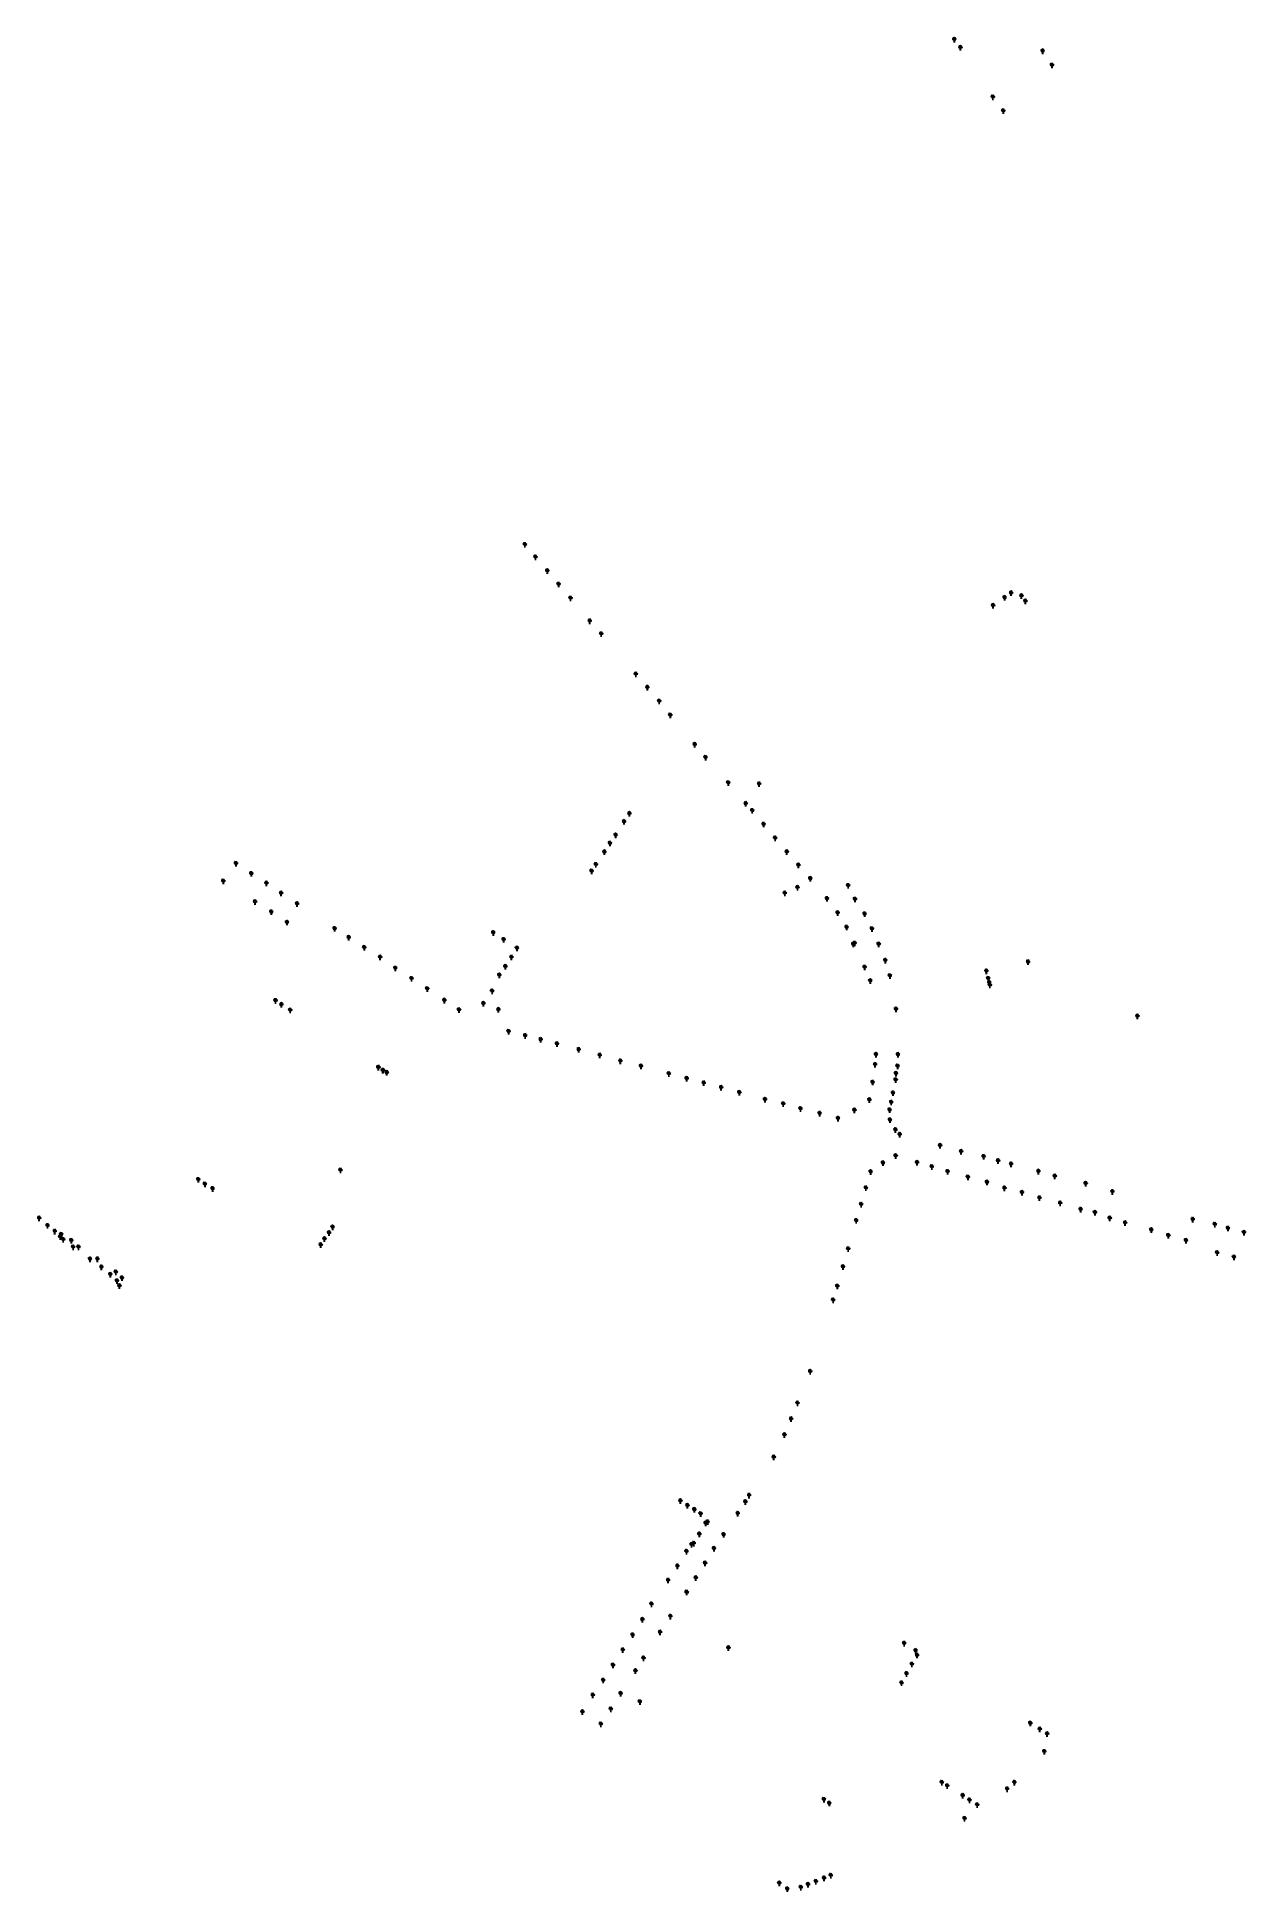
# Model space of a CAD drawing. Header units: millimetres. Extents: x 459889 to 460566, y 1408368 to 1409407.
import ezdxf

# ---------------------------------------------------------------- set-up
doc = ezdxf.new("R2010")
doc.units = ezdxf.units.MM
doc.layers.add('Palmier', color=3, linetype='Continuous')

# ---------------------------------------------------------------- blocks, each defined once
blk = doc.blocks.new('v115')
at = {"color": 0, "linetype": 'Continuous'}
for p, q in [((-3.2, 7.1), (-3.8, 7.1)), ((-2.9, 7.1), (-3.6, 7.3)), ((-2.3, 7.1), (-3.5, 7.5)), ((-2.6, 6), (-3.4, 5.9)), ((-2.9, 5.8), (-3.4, 5.7)), ((-2.7, 7.1), (-3.3, 6.8)), ((-3.1, 7), (-3.3, 6.9)), ((-2.1, 6.1), (-3.3, 6)), ((-1.9, 7.1), (-3.1, 7.5)), ((-2.3, 7.1), (-3, 6.8)), ((-1.7, 6.2), (-3, 6.2)), ((-2.7, 5.9), (-2.9, 5.7)), ((-2.1, 7.1), (-2.8, 6.7)), ((-2.4, 6), (-2.8, 5.6)), ((-2.2, 8), (-2.7, 8.3)), ((-2.1, 5.1), (-2.7, 4.8)), ((-2.2, 4.8), (-2.7, 4.5)), ((-2.1, 6.1), (-2.6, 5.7)), ((-1.7, 5.5), (-2.6, 5.1)), ((-2, 7.9), (-2.5, 8.4)), ((-1.3, 6.9), (-2.5, 7.5)), ((-2, 8.9), (-2.4, 9.3)), ((-2.1, 7.9), (-2.4, 7.9)), ((-1.9, 7.8), (-2.4, 7.8)), ((-1.8, 7), (-2.4, 6.7)), ((-1.2, 6.3), (-2.4, 6.3)), ((-1.9, 6.2), (-2.4, 5.7)), ((-1.4, 5.8), (-2.4, 5.3)), ((-1.5, 7.8), (-2.3, 8.4)), ((-1.7, 8.7), (-2.2, 9.3)), ((-1.9, 8.8), (-2.2, 8.8)), ((-1.6, 8.6), (-2.2, 8.7)), ((-1.6, 7.7), (-2.2, 7.7)), ((-2.1, 4.9), (-2.2, 4.5)), ((-0.9, 6.8), (-2.1, 7.4)), ((-1.6, 6.2), (-2.1, 5.8)), ((-1.9, 5.2), (-2.1, 4.5)), ((-1.3, 8.4), (-2, 9.3)), ((-1.2, 7.6), (-2, 8.3)), ((-1.4, 7.7), (-2, 7.6)), ((-1.3, 6.9), (-2, 6.7)), ((-0.8, 6.3), (-2, 6.4)), ((-0.9, 6), (-2, 5.7)), ((-1.7, 5.4), (-2, 4.7)), ((-1.4, 8.4), (-1.9, 8.6)), ((-1.2, 8.2), (-1.8, 8.4)), ((-1.2, 7.5), (-1.8, 7.5)), ((-1.5, 5.6), (-1.8, 4.8)), ((-1, 8.1), (-1.7, 9.1)), ((-1.2, 6.3), (-1.7, 6)), ((-0.6, 6.1), (-1.7, 6)), ((-1, 8), (-1.6, 8.2)), ((-1, 6.8), (-1.6, 6.7)), ((-0.8, 7.3), (-1.5, 8.1)), ((-0.9, 7.3), (-1.5, 7.4)), ((-1.3, 5.7), (-1.5, 5)), ((-0.3, 6.6), (-1.4, 7.3)), ((-0.7, 6.7), (-1.4, 6.7)), ((-0.2, 6.4), (-1.4, 6.5)), ((-0.9, 6.3), (-1.4, 6)), ((-0.9, 5.1), (-1.4, 4.7)), ((-1.1, 4.9), (-1.4, 4.5)), ((-0.7, 7.7), (-1.3, 8.8)), ((-0.7, 7.7), (-1.3, 7.9)), ((-1, 5.9), (-1.3, 5.3)), ((-0.8, 5.2), (-1.3, 4.8)), ((-0.6, 7.1), (-1.2, 7.9)), ((-0.6, 7.1), (-1.2, 7.2)), ((-0.1, 6.3), (-1.2, 6.3)), ((-0.7, 5.3), (-1.2, 4.9)), ((-1.2, 4.7), (-1.2, 4.6)), ((-0.5, 6.3), (-1.1, 6.1)), ((-0.5, 5.7), (-1.1, 5.1)), ((-0.6, 5.5), (-1.1, 5)), ((-1.1, 4.8), (-1.1, 4.7)), ((-0.5, 7.4), (-1, 8.5)), ((-0.5, 7.4), (-1, 7.7)), ((-0.4, 6.9), (-1, 7.1)), ((-0.3, 6.5), (-1, 6.5)), ((-0.7, 6.1), (-1, 5.5)), ((-0.3, 5.9), (-1, 5.3)), ((-1, 5), (-0.9, 4.8)), ((-0.4, 7.1), (-0.9, 7.5)), ((-0.4, 7.8), (-0.8, 8)), ((-0.2, 6.7), (-0.8, 7.6)), ((-0.2, 6.6), (-0.8, 6.9)), ((-0.4, 6.1), (-0.8, 5.6)), ((-0.8, 5.1), (-0.8, 5)), ((-0.6, 8.7), (-0.7, 8.8)), ((-0.6, 8.5), (-0.7, 8.6)), ((-0.5, 8.3), (-0.7, 8.4)), ((-0.5, 8.1), (-0.7, 8.2)), ((-0.3, 7.5), (-0.7, 7.8)), ((-0.2, 7.2), (-0.7, 7.6)), ((-0.1, 6.8), (-0.7, 7.2)), ((-0.1, 6.4), (-0.7, 6.1)), ((-0.1, 6.1), (-0.7, 5.6)), ((-0.7, 5.3), (-0.7, 5)), ((-0.5, 8.5), (-0.6, 9.1)), ((-0.2, 6.9), (-0.6, 8)), ((-0.1, 6.9), (-0.6, 7.3)), ((0, 6.7), (-0.6, 7.1)), ((0, 6.2), (-0.6, 5.7)), ((-0.6, 5.5), (-0.6, 5.2)), ((-0.1, 6.3), (-0.5, 5.7)), ((-0.4, 5.7), (-0.5, 5.3)), ((-0.4, 8.2), (-0.4, 8.9)), ((-0.4, 7.9), (-0.4, 8.7)), ((-0.3, 7.8), (-0.3, 8.6)), ((-0.3, 7.5), (-0.2, 8.4)), ((0.1, 7), (-0.3, 7.7)), ((0, 6.1), (-0.3, 5.7)), ((-0.3, 5.9), (-0.3, 5.5)), ((-0.1, 5.9), (-0.3, 5.6)), ((-0.1, 5.8), (-0.3, 5.5)), ((-0.1, 5.7), (-0.3, 5.4)), ((-0.1, 5.6), (-0.3, 5.4)), ((-0.2, 5.5), (-0.3, 5.3)), ((-0.2, 5.4), (-0.3, 5.2)), ((-0.3, 4.2), (-0.3, 0)), ((-0.2, 7.3), (-0.1, 8.3)), ((0.1, 6.3), (-0.2, 6)), ((0, 6.2), (-0.2, 5.9)), ((-0.2, 6), (-0.2, 5.6)), ((-0.2, 5.5), (-0.1, 5.3)), ((-0.2, 5.4), (-0.1, 5.3)), ((-0.2, 5.3), (-0.2, 5.2)), ((-0.2, 4), (-0.2, 0)), ((-0.1, 7), (-0.1, 8.1)), ((0.2, 7.3), (-0.1, 7.9)), ((0, 6.2), (-0.1, 5.7)), ((-0.1, 5.8), (0.1, 5.5)), ((-0.1, 5.7), (0, 5.4)), ((-0.1, 5.6), (0, 5.4)), ((0.3, 7.9), (0, 8.5)), ((0.2, 7.6), (0, 8.1)), ((0, 6.6), (0, 7.5)), ((0, 6.4), (0.1, 7.4)), ((0, 6.3), (0.3, 6)), ((0, 6.3), (0, 5.6)), ((0, 6.2), (0.2, 5.8)), ((0, 6.2), (0, 5.5)), ((0, 6.1), (0.1, 5.8)), ((0, 5.9), (0.1, 5.6)), ((0.4, 8.6), (0.1, 9)), ((0.3, 8.2), (0.1, 8.7)), ((0.1, 6.6), (0.6, 6.9)), ((0.1, 6.3), (0.3, 5.9)), ((0.1, 6.3), (0.6, 6.2)), ((0.1, 6.3), (0.3, 5.7)), ((0.1, 6.2), (0.4, 5.6)), ((0.1, 6.1), (0.3, 5.9)), ((0.1, 6), (0.3, 5.7)), ((0.1, 5.9), (0.1, 5.2)), ((0.1, 5.7), (0.4, 5.5)), ((0.1, 5.7), (0.1, 5)), ((0.1, 5.6), (0.1, 5)), ((0.4, 8.9), (0.2, 9.1)), ((0.2, 7.2), (0.6, 8.2)), ((0.2, 7), (0.6, 8)), ((0.2, 6.6), (0.4, 7.5)), ((0.2, 6.3), (0.7, 5.7)), ((0.2, 6.1), (0.6, 6.1)), ((0.2, 5.6), (0.4, 5.4)), ((0.2, 5.4), (0.4, 5.2)), ((0.2, 5.4), (0.2, 4.8)), ((0.2, 5.3), (0.2, 4.8)), ((0.2, 5.2), (0.4, 5.1)), ((0.2, 5.1), (0.2, 4.6)), ((0.2, 5), (0.4, 5)), ((0.2, 4.1), (0.2, 0)), ((0.5, 9.2), (0.3, 9.3)), ((0.3, 8.2), (0.7, 9.2)), ((0.3, 8), (0.8, 9.1)), ((0.3, 7.6), (0.8, 8.8)), ((0.3, 6.5), (0.9, 7.1)), ((0.3, 6.8), (0.7, 7.1)), ((0.3, 6.5), (0.8, 6.5)), ((0.3, 6.3), (1.4, 6.3)), ((0.3, 6), (0.7, 5.9)), ((0.3, 6), (0.6, 5.4)), ((0.3, 4.9), (0.3, 4.8)), ((0.3, 4.9), (0.3, 4.5)), ((0.3, 4.8), (0.4, 4.7)), ((0.5, 9.4), (0.4, 9.5)), ((0.4, 8.7), (0.7, 9.5)), ((0.4, 8.6), (0.7, 9.4)), ((0.4, 7), (0.7, 7.9)), ((0.4, 7.1), (0.8, 7.3)), ((0.4, 6.5), (1, 6.2)), ((0.4, 5.9), (0.8, 5.8)), ((0.4, 5.8), (0.8, 5.2)), ((0.5, 9.3), (0.7, 10)), ((0.5, 9.6), (0.5, 9.8)), ((0.5, 9), (0.7, 9.8)), ((0.5, 7.2), (0.9, 8.1)), ((0.5, 7.3), (1, 7.5)), ((0.5, 6.6), (1, 6.6)), ((0.5, 6.5), (1.7, 6.6)), ((0.6, 6.1), (1, 5.6)), ((0.6, 5.8), (0.9, 5.7)), ((0.6, 5.7), (0.8, 5.2)), ((0.7, 7.6), (1.2, 8.4)), ((0.7, 7.5), (1.2, 7.6)), ((0.7, 6.7), (1.4, 7.3)), ((0.7, 6.8), (1.2, 6.7)), ((0.7, 5.6), (1, 5.6)), ((0.7, 5.6), (0.9, 5.1)), ((0.8, 7.7), (1.3, 7.8)), ((0.8, 6.4), (1.4, 6.2)), ((0.8, 6.1), (1.9, 6)), ((0.8, 5.5), (1, 5.5)), ((0.8, 5.5), (1, 5.1)), ((0.9, 7.8), (1.4, 8.5)), ((0.9, 6.9), (1.7, 7.4)), ((0.9, 6.1), (1.2, 5.5)), ((0.9, 5.3), (1.1, 5.4)), ((0.9, 5.4), (1.1, 5)), ((1, 7.8), (1.4, 7.9)), ((1, 6.9), (1.5, 6.7)), ((1, 5.3), (1.2, 4.9)), ((1, 5.2), (1.1, 5.2)), ((1.1, 6.5), (2.3, 6.5)), ((1.1, 6), (2.2, 5.7)), ((1.1, 5.9), (1.5, 5.3)), ((1.1, 5.2), (1.2, 5.1)), ((1.2, 8), (1.5, 8.5)), ((1.2, 7.9), (1.6, 8.1)), ((1.2, 6.4), (1.7, 6.2)), ((1.3, 7), (2.1, 7.4)), ((1.3, 6.9), (1.8, 6.8)), ((1.4, 8.2), (1.7, 8.5)), ((1.4, 8.1), (1.6, 8.1)), ((1.4, 6.4), (2.7, 6.4)), ((1.4, 5.7), (1.7, 5)), ((1.5, 7), (2, 6.8)), ((1.5, 6.4), (2, 6.1)), ((1.6, 7.1), (2.4, 7.4)), ((1.6, 7), (2.1, 6.9)), ((1.6, 5.8), (2.6, 5.3)), ((1.7, 5.6), (1.9, 4.8)), ((1.9, 7), (2.4, 6.9)), ((1.9, 6.3), (2.4, 5.9)), ((1.9, 5.5), (2.8, 5.1)), ((1.9, 5.4), (2.1, 4.7)), ((2, 7.1), (2.5, 7.3)), ((2, 6.4), (3.3, 6.3)), ((2.1, 7), (2.4, 6.9)), ((2.1, 5.2), (2.3, 4.5)), ((2.2, 7.1), (2.7, 7.2)), ((2.2, 6.3), (2.6, 5.8)), ((2.2, 5.1), (2.8, 4.8)), ((2.3, 4.9), (2.4, 4.5)), ((2.4, 6.2), (2.9, 5.9)), ((2.4, 6.2), (3.6, 6.1)), ((2.4, 4.8), (2.8, 4.5)), ((2.7, 6.1), (3.1, 5.7)), ((2.9, 6.1), (3.7, 6)), ((3, 6), (3.2, 5.8)), ((3.2, 5.9), (3.7, 5.8))]:
    blk.add_line(p, q, dxfattribs=at)
for points in [[(0.1, 6.4), (-1.3, 4.6), (-1.3, 4.6)], [(0.1, 6.2), (-0.7, 8.9), (-0.6, 8.9)], [(0.3, 4.6), (0.3, 4.6), (0, 6.4), (-0.7, 6.9)], [(0.1, 6.4), (-0.2, 5.2), (-0.3, 5.2)], [(-0.3, 5.4), (-0.3, 4.2), (-0.3, 4.1), (-0.2, 4.3), (-0.1, 4), (-0.1, 4.4), (0, 4), (0, 3.7), (0.1, 4.1), (0.2, 3.8), (0.2, 4.4), (0.3, 4), (0.3, 4.2), (0.4, 4.6), (0.3, 5), (0.2, 5.8)], [(-0.2, 5.1), (-0.2, 4.5), (-0.2, 4.4), (-0.1, 4.7), (-0.1, 4.4), (-0.1, 5), (-0.1, 5.3), (0, 4.5), (0, 4.5), (0, 5)], [(-0.1, 0), (-0.1, 2.1), (-0.1, 3.8)], [(0, 6.4), (1.2, 5), (1.2, 5)], [(0.1, 6.8), (0.6, 9.9), (0.6, 9.9)]]:
    blk.add_lwpolyline(points, dxfattribs=at)
for centre, radius, start, end in [((-2.5, 2), 5.11, 59.1568, 102.5439), ((-0.3, 0.6), 5.77, 83.5045, 119.3431), ((-3.2, 4.2), 3.92, 33.8211, 81.5993), ((0.6, 3), 3.31, 94.9433, 155.3031), ((-4.6, 4.5), 5.07, 22.5827, 63.4739), ((-0.4, 3), 3.31, 24.6969, 85.0567), ((3.2, 5.4), 3.27, 117.2049, 163.2655), ((2, 4.1), 2.95, 78.8032, 131.3611), ((0.6, 0.7), 5.77, 60.6569, 96.4955)]:
    blk.add_arc(centre, radius, start, end, dxfattribs=at)

msp = doc.modelspace()

# ---------------------------------------------------------------- block references
at = {"layer": 'Palmier', "xscale": 0.3, "yscale": 0.3}
for p in [(460402.8, 1409403.7), (460406.2, 1409399.2), (460452.3, 1409397.2), (460457.5, 1409389.3), (460424.4, 1409371.4), (460430.2, 1409363.7), (460162.1, 1409120.7), (460168.1, 1409113.7), (460174.7, 1409106), (460181, 1409098.5), (460187.7, 1409090.7), (460431, 1409091), (460434.6, 1409093.6), (460440.4, 1409092), (460442.6, 1409089), (460198.5, 1409077.9), (460424.5, 1409086.6), (460204.9, 1409070.7), (460224.3, 1409048.1), (460230.8, 1409040.7), (460237.4, 1409033), (460243.6, 1409025.2), (460257.3, 1409008.7), (460263.4, 1409001.5), (460276.1, 1408987.3), (460293.4, 1408986.6), (460285.9, 1408975.6), (460217.7, 1408965.5), (460220.7, 1408970), (460289.5, 1408971.7), (460295.9, 1408964), (460209.8, 1408953.4), (460213, 1408958), (460302.4, 1408956.3), (460000.2, 1408942.1), (460201.9, 1408941.5), (460206.7, 1408948.5), (460308.9, 1408948.6), (459993.1, 1408932.2), (459993.1, 1408932.2), (459993.1, 1408932.2), (459993.1, 1408932.2), (459993.1, 1408932.2), (459993.1, 1408932.2), (460008.8, 1408936.4), (460017.3, 1408931), (460199.5, 1408937.8), (460315.4, 1408941.1), (460322.1, 1408933.6), (460025.5, 1408925.4), (460307.8, 1408925.4), (460314.9, 1408928.6), (460331.4, 1408922.4), (460343.3, 1408929.7), (460347.1, 1408922.1), (460010.9, 1408920.6), (460010.9, 1408920.6), (460010.9, 1408920.6), (460010.9, 1408920.6), (460010.9, 1408920.6), (460010.9, 1408920.6), (460020, 1408914.9), (460020, 1408914.9), (460020, 1408914.9), (460020, 1408914.9), (460020, 1408914.9), (460020, 1408914.9), (460034.5, 1408919.5), (460337.4, 1408914.4), (460352.5, 1408913.8), (460028.8, 1408909.1), (460028.8, 1408909.1), (460028.8, 1408909.1), (460028.8, 1408909.1), (460028.8, 1408909.1), (460028.8, 1408909.1), (460055.5, 1408905.6), (460063.4, 1408900.6), (460144.4, 1408903.3), (460342.4, 1408906.3), (460356.6, 1408905.5), (460072.1, 1408895), (460081, 1408889.6), (460150.2, 1408899.5), (460154.6, 1408889.5), (460157.7, 1408894.7), (460346.2, 1408896.8), (460346.9, 1408897.4), (460360.4, 1408896.9), (460089.5, 1408883.5), (460147.8, 1408879.5), (460151.2, 1408884.4), (460352.5, 1408884), (460364.1, 1408887.8), (460366.7, 1408879.2), (460420.8, 1408881.8), (460444.1, 1408886.9), (460098.6, 1408877.6), (460107.4, 1408871.9), (460143.8, 1408870.6), (460355.7, 1408876.4), (460421.8, 1408877.7), (460422.4, 1408875.3), (460422.7, 1408873.9), (460022.4, 1408865.3), (460022.4, 1408865.3), (460022.4, 1408865.3), (460022.4, 1408865.3), (460022.4, 1408865.3), (460022.4, 1408865.2), (460025.7, 1408863), (460025.7, 1408863), (460025.7, 1408863), (460025.7, 1408863), (460025.7, 1408863), (460025.7, 1408863), (460030.6, 1408859.9), (460117, 1408865.4), (460125.2, 1408860.1), (460138.9, 1408863.6), (460147.3, 1408860.2), (460370.1, 1408860.5), (460153, 1408848), (460505.4, 1408856.5), (460162.3, 1408845.6), (460171, 1408843.4), (460180.1, 1408841), (460192.3, 1408837.8), (460080, 1408827.8), (460080, 1408827.8), (460080, 1408827.8), (460080, 1408827.8), (460080, 1408827.8), (460080.1, 1408827.9), (460204.1, 1408834.6), (460215.7, 1408831.4), (460227.2, 1408828.5), (460358.4, 1408829.4), (460358.9, 1408835.1), (460371, 1408828.6), (460371.2, 1408835), (460082.5, 1408826.1), (460082.5, 1408826.1), (460082.5, 1408826.1), (460082.5, 1408826.1), (460082.5, 1408826.1), (460082.6, 1408826.2), (460084.7, 1408825), (460084.7, 1408825), (460084.7, 1408825), (460084.7, 1408825), (460084.7, 1408825), (460084.7, 1408824.9), (460242.8, 1408824.3), (460252.8, 1408821.6), (460262.4, 1408819.1), (460357, 1408819.5), (460369.9, 1408820.9), (460370.1, 1408824.4), (460272.1, 1408816.6), (460282.3, 1408813.8), (460296.7, 1408809.9), (460306.9, 1408807.4), (460355.2, 1408809.7), (460367.4, 1408808.3), (460368.4, 1408813.5), (460316.6, 1408804.7), (460327.3, 1408802.1), (460337.6, 1408799.3), (460346.8, 1408803.9), (460366.5, 1408804), (460366.7, 1408798.4), (460369.8, 1408792.9), (460372.2, 1408790.3), (460369.9, 1408778.3), (460394.8, 1408784.1), (460406.6, 1408780.7), (460419.2, 1408777.9), (460427.3, 1408775.5), (459979.1, 1408765), (459979.1, 1408765), (459979.1, 1408765), (459979.1, 1408765), (459979.1, 1408765), (459979.1, 1408765), (460058.8, 1408770.3), (460058.8, 1408770.3), (460058.8, 1408770.3), (460058.8, 1408770.3), (460058.8, 1408770.3), (460355.9, 1408769.4), (460362.8, 1408774.3), (460381.9, 1408774.6), (460390.2, 1408772.2), (460399, 1408769.5), (460410.4, 1408766.4), (460434.6, 1408773.7), (460449.9, 1408769.6), (460459.1, 1408766.9), (459982.8, 1408762.5), (459982.8, 1408762.5), (459982.8, 1408762.5), (459982.8, 1408762.5), (459982.8, 1408762.5), (459982.8, 1408762.5), (459987.1, 1408759.9), (459987.1, 1408759.9), (459987.1, 1408759.9), (459987.1, 1408759.9), (459987.1, 1408759.9), (459987.1, 1408759.9), (460353.2, 1408760.3), (460421.1, 1408763.5), (460430.9, 1408760.2), (460440.7, 1408757.8), (460450.5, 1408754.7), (460476.4, 1408762.8), (460491.4, 1408758.2), (460350.6, 1408751.1), (460462.1, 1408751.8), (460473.6, 1408748.3), (460481.6, 1408746.6), (459889.9, 1408743.4), (459889.9, 1408743.4), (459889.9, 1408743.4), (459889.9, 1408743.4), (459889.9, 1408743.4), (459894.6, 1408739.2), (459894.6, 1408739.2), (459894.6, 1408739.2), (459894.6, 1408739.2), (459894.6, 1408739.2), (459898.7, 1408736), (459898.7, 1408736), (459898.7, 1408736), (459898.7, 1408736), (459898.7, 1408736), (459902.3, 1408734.3), (459902.3, 1408734.3), (459902.3, 1408734.3), (459902.3, 1408734.3), (459902.3, 1408734.3), (460052.4, 1408735.2), (460052.4, 1408735.2), (460052.4, 1408735.2), (460052.4, 1408735.2), (460052.4, 1408735.2), (460052.4, 1408735.2), (460054.4, 1408738.4), (460054.4, 1408738.4), (460054.4, 1408738.4), (460054.4, 1408738.4), (460054.4, 1408738.4), (460054.4, 1408738.4), (460347.8, 1408742), (460489.9, 1408743.4), (460498.5, 1408740.7), (460513.2, 1408736.8), (460522.7, 1408733.7), (460536.4, 1408742.7), (460548.8, 1408739.9), (460556.1, 1408737.7), (460565.1, 1408735.4), (459901.7, 1408732.9), (459901.7, 1408732.9), (459901.7, 1408732.9), (459901.7, 1408732.9), (459901.7, 1408732.9), (459903.4, 1408731.4), (459903.4, 1408731.4), (459903.4, 1408731.4), (459903.4, 1408731.4), (459903.4, 1408731.4), (459907.9, 1408730.9), (459907.9, 1408730.9), (459907.9, 1408730.9), (459907.9, 1408730.9), (459907.9, 1408730.9), (459909, 1408727.2), (459909, 1408727.2), (459909, 1408727.2), (459909, 1408727.2), (459909, 1408727.2), (459912, 1408727.2), (459912, 1408727.2), (459912, 1408727.2), (459912, 1408727.2), (459912, 1408727.2), (460047.7, 1408728.4), (460047.7, 1408728.4), (460047.7, 1408728.4), (460047.7, 1408728.4), (460047.7, 1408728.4), (460047.7, 1408728.4), (460049.8, 1408731.8), (460049.8, 1408731.8), (460049.8, 1408731.8), (460049.8, 1408731.8), (460049.8, 1408731.8), (460049.8, 1408731.8), (460343.3, 1408726.2, 0.1), (460343.3, 1408726.2), (460343.3, 1408726.2), (460532.6, 1408730.9), (460550.1, 1408724), (459918.4, 1408720.5), (459918.4, 1408720.5), (459918.4, 1408720.5), (459918.4, 1408720.5), (459918.4, 1408720.5), (459922.6, 1408720.5), (459922.6, 1408720.5), (459922.6, 1408720.5), (459922.6, 1408720.5), (459922.6, 1408720.5), (459924.8, 1408716), (459924.8, 1408716), (459924.8, 1408716), (459924.8, 1408716), (459924.8, 1408716), (459932.9, 1408713.2), (459932.9, 1408713.2), (459932.9, 1408713.2), (459932.9, 1408713.2), (459932.9, 1408713.2), (460340.4, 1408716.1, 0.8), (460340.4, 1408716.1), (460340.4, 1408716.1), (460559.5, 1408721.6), (459929.8, 1408711.9), (459929.8, 1408711.9), (459929.8, 1408711.9), (459929.8, 1408711.9), (459929.8, 1408711.9), (459933.5, 1408708.3), (459933.5, 1408708.3), (459933.5, 1408708.3), (459933.5, 1408708.3), (459933.5, 1408708.3), (459934.9, 1408705.5), (459934.9, 1408705.5), (459934.9, 1408705.5), (459934.9, 1408705.5), (459934.9, 1408705.5), (459936.3, 1408709.9), (459936.3, 1408709.9), (459936.3, 1408709.9), (459936.3, 1408709.9), (459936.3, 1408709.9), (460337.2, 1408705.3, 1.4), (460337.2, 1408705.3), (460337.2, 1408705.3), (460334.9, 1408697.5, 1.8), (460334.9, 1408697.5), (460334.9, 1408697.5), (460322, 1408657.5, 162.3), (460322, 1408657.5), (460322, 1408657.5), (460311.3, 1408630.9, 163.7), (460311.3, 1408630.9), (460311.3, 1408630.9), (460314.9, 1408639.7, 163.2), (460314.9, 1408639.7), (460314.9, 1408639.7), (460307.6, 1408622, 164.1), (460307.6, 1408622), (460307.6, 1408622), (460301.6, 1408609.5, 166), (460301.6, 1408609.5), (460301.6, 1408609.5), (460249.3, 1408585, 165.1), (460253.2, 1408582.4, 165.3), (460257.1, 1408580.1, 165.5), (460260.6, 1408577.8, 165.7), (460281.4, 1408578, 167), (460281.4, 1408578), (460281.4, 1408578), (460285.7, 1408584.5, 166.8), (460285.7, 1408584.5), (460285.7, 1408584.5), (460287.8, 1408588.1, 166.7), (460287.8, 1408588.1), (460287.8, 1408588.1), (460263.4, 1408572.5, 166.9), (460264.5, 1408573.2, 166.9), (460255.5, 1408560.5, 167.4), (460256.8, 1408561.2, 167.4), (460259.9, 1408566.4, 167.1), (460268.1, 1408558.3, 215.8), (460273.5, 1408566.1, 215.6), (460247.6, 1408548.5, 167.9), (460252.7, 1408556.7, 167.6), (460263.1, 1408550.1, 216), (460242.4, 1408540.5, 168.2), (460257.9, 1408541.9, 216.3), (460233.1, 1408527.2, 216.8), (460252.7, 1408533.9, 168.4), (460252.9, 1408533.8, 216.7), (460228, 1408518.5, 217.1), (460243.7, 1408520.3, 217.2), (460222.5, 1408509.9, 217.5), (460237.9, 1408511.4, 217.5), (460374.7, 1408505.2, 218.4), (460217, 1408501.5, 217.8), (460228.6, 1408496.9, 217.9), (460276.2, 1408502.7, 219), (460381.1, 1408501.1, 217.3), (460381.9, 1408498.5, 217.1), (460206, 1408484.5, 218.1), (460211.5, 1408493, 217.9), (460224.1, 1408489.8, 218.3), (460376, 1408488.2, 217.2), (460379, 1408493.5, 217.1), (460200.2, 1408476.2, 218.3), (460215.8, 1408477.1, 220.3), (460215.8, 1408477.1, 218.5), (460373.2, 1408483, 217.3), (460194.4, 1408466.8, 218.5), (460210.3, 1408468.4, 220.4), (460226.6, 1408472.5, 218.2), (460204.7, 1408460, 220.6), (460445.4, 1408460.4, 209.7), (460450.7, 1408457.1, 208.9), (460454.8, 1408454.5, 208.5), (460453.2, 1408444.6, 208.2), (460395.8, 1408427.3, 211.4), (460398.8, 1408425.4, 211), (460432.4, 1408423.6, 207.7), (460436.5, 1408427.3, 207.7), (460329.7, 1408417.8, 213.3), (460332.7, 1408415.6, 212.9), (460407.5, 1408420, 209.5), (460411.3, 1408417.4, 208.8), (460415.6, 1408414.7, 208.5), (460408.5, 1408407.1, 207.3), (460304.7, 1408370.9, 208.8), (460320.8, 1408370.1, 206.9), (460325.2, 1408371.8, 206.9), (460329.8, 1408373.7, 206.8), (460333.6, 1408375.2, 206.8), (460309.2, 1408367.6, 207.5), (460316.8, 1408368.5, 206.9)]:
    msp.add_blockref('v115', p, dxfattribs=at)

doc.saveas('drawing.dxf')
